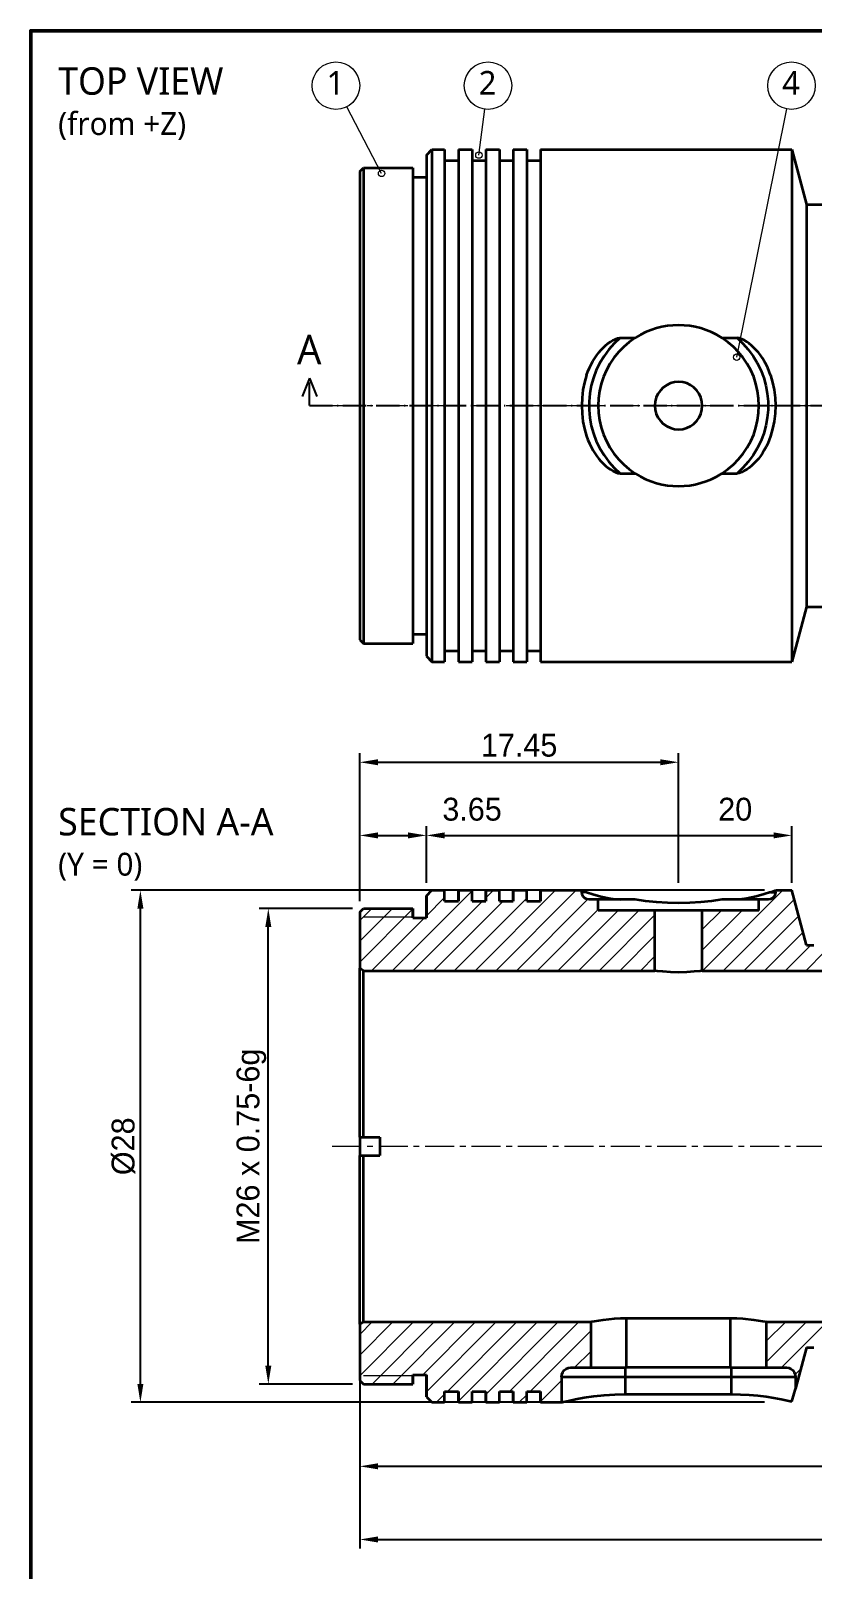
# Model space of a CAD drawing. Header units: millimetres. Extents: x 0 to 420, y 0 to 297.
# Drawn here: x 10 to 95.5, y 118.7 to 287 of the extents above; entities that cross this region are included whole.
import ezdxf

# ---------------------------------------------------------------- set-up
doc = ezdxf.new("R2010")
doc.units = ezdxf.units.MM
doc.linetypes.add('CENTER', pattern=[5.08, 3.175, -0.635, 0.635, -0.635])
doc.linetypes.add('DASHDOT', pattern=[3.556, 2.54, -0.508, 0, -0.508])
for name, color, linetype, lineweight in [('BORDER', 7, 'Continuous', 50), ('CENTER', 1, 'CENTER', 13), ('CUTLINE', 1, 'DASHDOT', 25), ('DIM', 5, 'Continuous', 13), ('HATCH', 8, 'Continuous', 9), ('TEXT', 7, 'Continuous', 18), ('VISIBLE', 7, 'Continuous', 35)]:
    doc.layers.add(name, color=color, linetype=linetype, lineweight=lineweight)
doc.styles.add('OpenSans', font='OpenSans-Regular.ttf')
doc.dimstyles.new('FK', dxfattribs={"dimtxt": 2.5, "dimasz": 2, "dimexe": 1, "dimexo": 0.8, "dimgap": 0.6, "dimtad": 1, "dimdec": 3, "dimlfac": 0.5, "dimdsep": 46, "dimcen": 2.5, "dimclrd": 5, "dimclre": 5, "dimclrt": 7, "dimazin": 3, "dimtfac": 1, "dimtmove": 0, "dimatfit": 3})

msp = doc.modelspace()

# ---------------------------------------------------------------- linework, layer by layer
at = {"layer": 'BORDER'}
msp.add_lwpolyline([(10, 10), (410, 10), (410, 287), (10, 287)], close=True, dxfattribs=at)
at = {"layer": 'CENTER'}
for p, q in [((43, 246), (182.4, 246)), ((43, 165), (182.4, 165))]:
    msp.add_line(p, q, dxfattribs=at)
at = {"layer": 'CUTLINE'}
for p, q in [((40.5, 249), (39.7, 247)), ((40.5, 246), (40.5, 249)), ((40.5, 249), (41.3, 247)), ((40.5, 246), (184.9, 246))]:
    msp.add_line(p, q, dxfattribs=at)
at = {"layer": 'DIM'}
for p, q in [((48.4, 271.4), (44.601, 278.694)), ((59.05, 273.4), (59.7108, 278.4222)), ((87.26, 251.3), (92.7451, 278.4515))]:
    msp.add_line(p, q, dxfattribs=at)
for centre, radius in [((43.4, 281), 2.6), ((60.05, 281), 2.6), ((93.26, 281), 2.6), ((59.05, 273.4), 0.35), ((48.4, 271.4), 0.35), ((87.26, 251.3), 0.35)]:
    msp.add_circle(centre, radius, dxfattribs=at)
at = {"layer": 'HATCH'}
for p, q in [((49.5706, 184.2), (58.3, 192.9294)), ((53.3, 190.1922), (55.3, 192.1922)), ((56.3588, 184.2), (64.3, 192.1412)), ((58.6215, 184.2), (67.4215, 193)), ((59.8, 192.1667), (60.6333, 193)), ((60.8843, 184.2), (69.6843, 193)), ((62.8, 192.904), (62.896, 193)), ((63.147, 184.2), (70.9724, 192.0254)), ((83.5117, 184.2), (92.3117, 193)), ((85.7744, 184.2), (93.5683, 191.9939)), ((46, 187.4177), (49.5823, 191)), ((46, 189.6804), (47.3196, 191)), ((46, 185.1549), (51.8, 190.9549)), ((51.8333, 184.2), (59.4333, 191.8)), ((54.096, 184.2), (61.696, 191.8)), ((65.4098, 184.2), (72.1, 190.8902)), ((67.6725, 184.2), (74.2725, 190.8)), ((69.9352, 184.2), (76.5352, 190.8)), ((72.198, 184.2), (78.3, 190.302)), ((83.5, 186.4511), (87.8489, 190.8)), ((83.5, 188.7138), (85.5862, 190.8)), ((88.0372, 184.2), (94.0447, 190.2075)), ((46.4, 190.0799), (51.8, 190.0799)), ((47.3078, 184.2), (53.0877, 189.9799)), ((74.4607, 184.2), (78.3, 188.0393)), ((90.2999, 184.2), (94.521, 188.4211)), ((92.5627, 184.2), (95.3627, 187)), ((76.7235, 184.2), (78.3, 185.7765)), ((94.8254, 184.2), (96.9254, 186.3)), ((46, 139.9001), (51.8999, 145.8)), ((46, 142.1628), (49.6372, 145.8)), ((46, 144.4256), (47.3744, 145.8)), ((47.3627, 139), (54.1627, 145.8)), ((49.6254, 139), (56.4254, 145.8)), ((52.9082, 140.0201), (58.6881, 145.8)), ((53.3, 138.1491), (60.9509, 145.8)), ((55.6136, 138.2), (63.2136, 145.8)), ((56.8, 137.1236), (65.4764, 145.8)), ((59.8, 137.8609), (67.7391, 145.8)), ((62.4018, 138.2), (70.0018, 145.8)), ((64.6646, 138.2), (71.3, 144.8354)), ((90.5, 141.408), (94.892, 145.8)), ((90.5, 143.6707), (92.6293, 145.8)), ((92.1547, 140.8), (97.1547, 145.8)), ((69.5273, 140.8), (71.3, 142.5727)), ((46.4, 139.9201), (51.8, 139.9201)), ((93.6531, 140.0356), (94.2755, 140.658)), ((65.8, 137.0727), (68.1, 139.3727)), ((54.4136, 137), (55.3, 137.8864)), ((61.2018, 137), (61.3, 137.0982)), ((63.4646, 137), (64.3, 137.8354)), ((67.9901, 137), (68.1, 137.1099))]:
    msp.add_line(p, q, dxfattribs=at)
at = {"layer": 'VISIBLE'}
for points in [[(53.3, 273.4), (53.9, 274)], [(53.3, 273.4), (53.3, 272.713), (53.3, 270.6865), (53.3, 267.4222), (53.3, 263.0836), (53.3, 257.8884), (53.3, 252.0971), (53.3, 246), (53.3, 239.9029), (53.3, 234.1116), (53.3, 228.9164), (53.3, 224.5778), (53.3, 221.3135), (53.3, 219.287), (53.3, 218.6)], [(53.9, 274), (53.9, 273.298), (53.9, 271.2271), (53.9, 267.8913), (53.9, 263.4577), (53.9, 258.1487), (53.9, 252.2306), (53.9, 246), (53.9, 239.7694), (53.9, 233.8513), (53.9, 228.5423), (53.9, 224.1087), (53.9, 220.7729), (53.9, 218.702), (53.9, 218)], [(53.9, 274), (55.3, 274)], [(55.3, 274), (55.3, 273.298), (55.3, 271.2271), (55.3, 267.8913), (55.3, 263.4577), (55.3, 258.1487), (55.3, 252.2306), (55.3, 246), (55.3, 239.7694), (55.3, 233.8513), (55.3, 228.5423), (55.3, 224.1087), (55.3, 220.7729), (55.3, 218.702), (55.3, 218)], [(55.3, 272.8), (56.8, 272.8)], [(56.8, 274), (56.8, 273.298), (56.8, 271.2271), (56.8, 267.8913), (56.8, 263.4577), (56.8, 258.1487), (56.8, 252.2306), (56.8, 246), (56.8, 239.7694), (56.8, 233.8513), (56.8, 228.5423), (56.8, 224.1087), (56.8, 220.7729), (56.8, 218.702), (56.8, 218)], [(56.8, 274), (58.3, 274)], [(58.3, 274), (58.3, 273.298), (58.3, 271.2271), (58.3, 267.8913), (58.3, 263.4577), (58.3, 258.1487), (58.3, 252.2306), (58.3, 246), (58.3, 239.7694), (58.3, 233.8513), (58.3, 228.5423), (58.3, 224.1087), (58.3, 220.7729), (58.3, 218.702), (58.3, 218)], [(58.3, 272.8), (59.8, 272.8)], [(59.8, 274), (59.8, 273.298), (59.8, 271.2271), (59.8, 267.8913), (59.8, 263.4577), (59.8, 258.1487), (59.8, 252.2306), (59.8, 246), (59.8, 239.7694), (59.8, 233.8513), (59.8, 228.5423), (59.8, 224.1087), (59.8, 220.7729), (59.8, 218.702), (59.8, 218)], [(59.8, 274), (61.3, 274)], [(61.3, 274), (61.3, 273.298), (61.3, 271.2271), (61.3, 267.8913), (61.3, 263.4577), (61.3, 258.1487), (61.3, 252.2306), (61.3, 246), (61.3, 239.7694), (61.3, 233.8513), (61.3, 228.5423), (61.3, 224.1087), (61.3, 220.7729), (61.3, 218.702), (61.3, 218)], [(61.3, 272.8), (62.8, 272.8)], [(62.8, 274), (64.3, 274)], [(62.8, 274), (62.8, 273.298), (62.8, 271.2271), (62.8, 267.8913), (62.8, 263.4577), (62.8, 258.1487), (62.8, 252.2306), (62.8, 246), (62.8, 239.7694), (62.8, 233.8513), (62.8, 228.5423), (62.8, 224.1087), (62.8, 220.7729), (62.8, 218.702), (62.8, 218)], [(64.3, 274), (64.3, 273.298), (64.3, 271.2271), (64.3, 267.8913), (64.3, 263.4577), (64.3, 258.1487), (64.3, 252.2306), (64.3, 246), (64.3, 239.7694), (64.3, 233.8513), (64.3, 228.5423), (64.3, 224.1087), (64.3, 220.7729), (64.3, 218.702), (64.3, 218)], [(64.3, 272.8), (65.8, 272.8)], [(65.8, 274), (65.8, 273.298), (65.8, 271.2271), (65.8, 267.8913), (65.8, 263.4577), (65.8, 258.1487), (65.8, 252.2306), (65.8, 246), (65.8, 239.7694), (65.8, 233.8513), (65.8, 228.5423), (65.8, 224.1087), (65.8, 220.7729), (65.8, 218.702), (65.8, 218)], [(65.8, 274), (93.3, 274)], [(93.3, 274), (93.3, 273.298), (93.3, 271.2271), (93.3, 267.8913), (93.3, 263.4577), (93.3, 258.1487), (93.3, 252.2306), (93.3, 246), (93.3, 239.7694), (93.3, 233.8513), (93.3, 228.5423), (93.3, 224.1087), (93.3, 220.7729), (93.3, 218.702), (93.3, 218)], [(93.3, 274), (94.9, 268)], [(46, 271.6), (46.4, 272)], [(46, 271.6), (46, 270.9582), (46, 269.0648), (46, 266.0149), (46, 261.9613), (46, 257.1074), (46, 251.6965), (46, 246), (46, 240.3035), (46, 234.8926), (46, 230.0387), (46, 225.9851), (46, 222.9352), (46, 221.0418), (46, 220.4)], [(46.4, 272), (46.4, 271.3481), (46.4, 269.4252), (46.4, 266.3276), (46.4, 262.2107), (46.4, 257.281), (46.4, 251.7855), (46.4, 246), (46.4, 240.2145), (46.4, 234.719), (46.4, 229.7893), (46.4, 225.6724), (46.4, 222.5748), (46.4, 220.6519), (46.4, 220)], [(46.4, 272), (51.8, 272)], [(51.8, 272), (51.8, 271.3481), (51.8, 269.4252), (51.8, 266.3276), (51.8, 262.2107), (51.8, 257.281), (51.8, 251.7855), (51.8, 246), (51.8, 240.2145), (51.8, 234.719), (51.8, 229.7893), (51.8, 225.6724), (51.8, 222.5748), (51.8, 220.6519), (51.8, 220)], [(51.8, 270.9799), (53.3, 270.9799)], [(94.9, 268), (94.9, 267.4484), (94.9, 265.8213), (94.9, 263.2003), (94.9, 259.7168), (94.9, 255.5454), (94.9, 250.8955), (94.9, 246), (94.9, 241.1045), (94.9, 236.4546), (94.9, 232.2832), (94.9, 228.7997), (94.9, 226.1787), (94.9, 224.5516), (94.9, 224)], [(94.9, 268), (155.1, 268)], [(85.6371, 253.4162), (85.0789, 253.7445), (84.5065, 254.027), (83.9223, 254.2647), (83.3284, 254.4583), (82.7269, 254.6083), (82.1198, 254.715), (81.5091, 254.7789), (80.8964, 254.8), (80.2842, 254.7784), (79.6744, 254.7142), (79.0687, 254.6073), (78.4685, 254.4574), (77.8758, 254.264), (77.2925, 254.0266), (76.7207, 253.7443), (76.1629, 253.4162)], [(70.8402, 249.3407), (70.9854, 249.7452), (71.147, 250.1336), (71.324, 250.5051), (71.5155, 250.8589), (71.7206, 251.1942), (71.9382, 251.5106), (72.1671, 251.8075), (72.4064, 252.0845), (72.6548, 252.341), (72.9112, 252.5765), (73.1743, 252.7901), (73.4425, 252.9804), (73.7137, 253.1451), (73.9849, 253.2799), (74.25, 253.3765), (74.4938, 253.4162)], [(74.4938, 253.4162), (73.8507, 252.8079), (73.2652, 252.1441), (72.742, 251.4302), (72.2853, 250.6719), (71.8989, 249.8756), (71.5859, 249.0476), (71.3489, 248.1948), (71.1899, 247.3241), (71.11, 246.4426), (71.11, 245.5574), (71.1899, 244.6759), (71.3489, 243.8052), (71.5859, 242.9524), (71.8989, 242.1244), (72.2853, 241.328), (72.742, 240.5698), (73.2652, 239.8559), (73.8507, 239.1921), (74.4938, 238.5838)], [(76.1629, 253.4162), (75.5077, 252.9544), (74.8972, 252.4348), (74.3366, 251.8619), (73.8304, 251.2403), (73.3829, 250.5752), (72.9977, 249.8722), (72.6781, 249.137), (72.4268, 248.3758), (72.2457, 247.5949), (72.1365, 246.8008), (72.1, 246), (72.1365, 245.1992), (72.2457, 244.4051), (72.4268, 243.6242), (72.6781, 242.863), (72.9977, 242.1278), (73.3829, 241.4248), (73.8304, 240.7597), (74.3366, 240.1381), (74.8972, 239.5652), (75.5077, 239.0456), (76.1629, 238.5838)], [(74.4938, 253.4162), (76.1629, 253.4162)], [(89.7, 246), (89.6635, 246.8008), (89.5543, 247.5949), (89.3732, 248.3758), (89.1219, 249.137), (88.8023, 249.8722), (88.4171, 250.5752), (87.9696, 251.2403), (87.4634, 251.8619), (86.9028, 252.4348), (86.2923, 252.9544), (85.6371, 253.4162)], [(85.6371, 253.4162), (87.3062, 253.4162)], [(87.3062, 253.4162), (87.9493, 252.8079), (88.5348, 252.1441), (89.058, 251.4302), (89.5147, 250.6719), (89.9011, 249.8756), (90.2141, 249.0476), (90.4511, 248.1948), (90.6101, 247.3241), (90.69, 246.4426), (90.69, 245.5574), (90.6101, 244.6759), (90.4511, 243.8052), (90.2141, 242.9524), (89.9011, 242.1244), (89.5147, 241.328), (89.058, 240.5698), (88.5348, 239.8559), (87.9493, 239.1921), (87.3062, 238.5838)], [(90.9598, 249.3407), (90.8146, 249.7452), (90.653, 250.1336), (90.476, 250.5051), (90.2845, 250.8589), (90.0794, 251.1942), (89.8618, 251.5106), (89.6329, 251.8075), (89.3936, 252.0845), (89.1452, 252.341), (88.8888, 252.5765), (88.6257, 252.7901), (88.3575, 252.9804), (88.0863, 253.1451), (87.8151, 253.2799), (87.55, 253.3765), (87.3062, 253.4162)], [(70.8402, 249.3407), (70.6101, 248.5452), (70.44, 247.717), (70.3354, 246.865), (70.3, 246.0004), (70.3353, 245.1357), (70.4399, 244.2835), (70.61, 243.4551), (70.8402, 242.6593)], [(70.8402, 249.3407), (70.7896, 249.1844)], [(90.9598, 249.3407), (91.19, 248.5449), (91.3601, 247.7164), (91.4647, 246.8648), (91.5, 246.0001), (91.4647, 245.1353), (91.3601, 244.2836), (91.19, 243.4551), (90.9598, 242.6593)], [(83.5, 246), (83.4605, 246.4515), (83.3432, 246.8893), (83.1517, 247.3), (82.8917, 247.6712), (82.5712, 247.9917), (82.2, 248.2517), (81.7893, 248.4432), (81.3515, 248.5605), (80.9, 248.6), (80.4485, 248.5605), (80.0107, 248.4432), (79.6, 248.2517), (79.2288, 247.9917), (78.9083, 247.6712), (78.6483, 247.3), (78.4568, 246.8893), (78.3395, 246.4515), (78.3, 246), (78.3395, 245.5485), (78.4568, 245.1107), (78.6483, 244.7), (78.9083, 244.3288), (79.2288, 244.0083), (79.6, 243.7483), (80.0107, 243.5568), (80.4485, 243.4395), (80.9, 243.4), (81.3515, 243.4395), (81.7893, 243.5568), (82.2, 243.7483), (82.5712, 244.0083), (82.8917, 244.3288), (83.1517, 244.7), (83.3432, 245.1107), (83.4605, 245.5485), (83.5, 246)], [(83.4949, 246.163), (83.4948, 246.1637)], [(85.6371, 238.5838), (86.2923, 239.0456), (86.9028, 239.5652), (87.4634, 240.1381), (87.9696, 240.7597), (88.4171, 241.4248), (88.8023, 242.1278), (89.1219, 242.863), (89.3732, 243.6242), (89.5543, 244.4051), (89.6635, 245.1992), (89.7, 246)], [(70.7896, 242.8156), (70.8402, 242.6593)], [(70.8402, 242.6593), (70.9854, 242.2548), (71.147, 241.8664), (71.324, 241.4949), (71.5155, 241.1411), (71.7206, 240.8058), (71.9382, 240.4894), (72.1671, 240.1925), (72.4064, 239.9155), (72.6548, 239.659), (72.9112, 239.4235), (73.1743, 239.2099), (73.4425, 239.0196), (73.7137, 238.8549), (73.9849, 238.7201), (74.25, 238.6235), (74.4938, 238.5838)], [(90.9598, 242.6593), (90.8146, 242.2548), (90.653, 241.8664), (90.476, 241.4949), (90.2845, 241.1411), (90.0794, 240.8058), (89.8618, 240.4894), (89.6329, 240.1925), (89.3936, 239.9155), (89.1452, 239.659), (88.8888, 239.4235), (88.6257, 239.2099), (88.3575, 239.0196), (88.0863, 238.8549), (87.8151, 238.7201), (87.55, 238.6235), (87.3062, 238.5838)], [(74.4938, 238.5838), (76.1629, 238.5838)], [(76.1629, 238.5838), (76.7229, 238.2546), (77.2959, 237.9719), (77.8796, 237.7346), (78.4729, 237.5413), (79.0737, 237.3916), (79.6802, 237.285), (80.2903, 237.2211), (80.9023, 237.2), (81.5142, 237.2215), (82.1243, 237.2856), (82.7307, 237.3925), (83.3315, 237.5426), (83.9247, 237.7362), (84.5082, 237.9737), (85.0797, 238.256), (85.6371, 238.5838)], [(85.6371, 238.5838), (87.3062, 238.5838)], [(94.9, 224), (93.3, 218)], [(94.9, 224), (155.1, 224)], [(51.8, 221.0201), (53.3, 221.0201)], [(46, 220.4), (46.4, 220)], [(46.4, 220), (51.8, 220)], [(55.3, 219.2), (56.8, 219.2)], [(58.3, 219.2), (59.8, 219.2)], [(61.3, 219.2), (62.8, 219.2)], [(64.3, 219.2), (65.8, 219.2)], [(53.3, 218.6), (53.9, 218)], [(53.9, 218), (55.3, 218)], [(56.8, 218), (58.3, 218)], [(59.8, 218), (61.3, 218)], [(62.8, 218), (64.3, 218)], [(65.8, 218), (93.3, 218)], [(53.3, 192.4), (53.9, 193)], [(53.3, 192.4), (53.3, 189.9799)], [(53.3, 189.9799), (53.3, 190.309), (53.3, 190.6149), (53.3, 190.8974), (53.3, 191.1562), (53.3, 191.391), (53.3, 191.6018), (53.3, 191.7881), (53.3, 191.95), (53.3, 192.0873), (53.3, 192.1997), (53.3, 192.2873), (53.3, 192.3499), (53.3, 192.3875), (53.3, 192.4)], [(53.9, 193), (55.3, 193)], [(55.3, 191.8), (55.3, 193)], [(55.3, 191.8), (55.3, 191.9643), (55.3, 192.1167), (55.3, 192.2571), (55.3, 192.3856), (55.3, 192.502), (55.3, 192.6063), (55.3, 192.6984), (55.3, 192.7783), (55.3, 192.846), (55.3, 192.9014), (55.3, 192.9445), (55.3, 192.9753), (55.3, 192.9938), (55.3, 193)], [(56.8, 193), (58.3, 193)], [(56.8, 193), (56.8, 191.8)], [(56.8, 191.8), (56.8, 191.9643), (56.8, 192.1167), (56.8, 192.2571), (56.8, 192.3856), (56.8, 192.502), (56.8, 192.6063), (56.8, 192.6984), (56.8, 192.7783), (56.8, 192.846), (56.8, 192.9014), (56.8, 192.9445), (56.8, 192.9753), (56.8, 192.9938), (56.8, 193)], [(58.3, 191.8), (58.3, 193)], [(58.3, 191.8), (58.3, 191.9643), (58.3, 192.1167), (58.3, 192.2571), (58.3, 192.3856), (58.3, 192.502), (58.3, 192.6063), (58.3, 192.6984), (58.3, 192.7783), (58.3, 192.846), (58.3, 192.9014), (58.3, 192.9445), (58.3, 192.9753), (58.3, 192.9938), (58.3, 193)], [(59.8, 193), (61.3, 193)], [(59.8, 193), (59.8, 191.8)], [(59.8, 191.8), (59.8, 191.9643), (59.8, 192.1167), (59.8, 192.2571), (59.8, 192.3856), (59.8, 192.502), (59.8, 192.6063), (59.8, 192.6984), (59.8, 192.7783), (59.8, 192.846), (59.8, 192.9014), (59.8, 192.9445), (59.8, 192.9753), (59.8, 192.9938), (59.8, 193)], [(61.3, 191.8), (61.3, 193)], [(61.3, 191.8), (61.3, 191.9643), (61.3, 192.1167), (61.3, 192.2571), (61.3, 192.3856), (61.3, 192.502), (61.3, 192.6063), (61.3, 192.6984), (61.3, 192.7783), (61.3, 192.846), (61.3, 192.9014), (61.3, 192.9445), (61.3, 192.9753), (61.3, 192.9938), (61.3, 193)], [(62.8, 193), (64.3, 193)], [(62.8, 193), (62.8, 191.8)], [(62.8, 191.8), (62.8, 191.9643), (62.8, 192.1167), (62.8, 192.2571), (62.8, 192.3856), (62.8, 192.502), (62.8, 192.6063), (62.8, 192.6984), (62.8, 192.7783), (62.8, 192.846), (62.8, 192.9014), (62.8, 192.9445), (62.8, 192.9753), (62.8, 192.9938), (62.8, 193)], [(64.3, 191.8), (64.3, 193)], [(64.3, 191.8), (64.3, 191.9643), (64.3, 192.1167), (64.3, 192.2571), (64.3, 192.3856), (64.3, 192.502), (64.3, 192.6063), (64.3, 192.6984), (64.3, 192.7783), (64.3, 192.846), (64.3, 192.9014), (64.3, 192.9445), (64.3, 192.9753), (64.3, 192.9938), (64.3, 193)], [(65.8, 193), (70.3, 193)], [(65.8, 193), (65.8, 191.8)], [(65.8, 191.8), (65.8, 191.9643), (65.8, 192.1167), (65.8, 192.2571), (65.8, 192.3856), (65.8, 192.502), (65.8, 192.6063), (65.8, 192.6984), (65.8, 192.7783), (65.8, 192.846), (65.8, 192.9014), (65.8, 192.9445), (65.8, 192.9753), (65.8, 192.9938), (65.8, 193)], [(70.3, 192.8), (70.3, 193)], [(70.8402, 192.8), (70.44, 192.9473), (70.3353, 192.9866), (70.3, 193)], [(71.1, 192), (70.8528, 192.0392), (70.6298, 192.1528), (70.4528, 192.3298), (70.3392, 192.5528), (70.3, 192.8)], [(70.8402, 192.8), (70.7663, 192.8), (70.6978, 192.8), (70.6346, 192.8), (70.5768, 192.8), (70.5244, 192.8), (70.4774, 192.8), (70.4359, 192.8), (70.3999, 192.8), (70.3694, 192.8), (70.3444, 192.8), (70.325, 192.8), (70.3111, 192.8), (70.3028, 192.8), (70.3, 192.8)], [(70.8402, 192.8), (71.5155, 192.5752), (72.4064, 192.3309), (73.4425, 192.1159), (73.9849, 192.0371), (74.4938, 192)], [(72.1, 192), (71.1, 192)], [(72.1, 190.8), (72.1, 192)], [(76.1629, 192), (75.6445, 192), (75.1531, 192), (74.691, 192), (74.2608, 192), (73.8647, 192), (73.5045, 192), (73.1823, 192), (72.8996, 192), (72.6579, 192), (72.4584, 192), (72.3022, 192), (72.1901, 192), (72.1225, 192), (72.1, 192)], [(85.6371, 192), (84.5065, 191.8247), (83.3284, 191.6919), (82.1198, 191.6092), (80.8964, 191.5812), (79.6744, 191.6094), (78.4685, 191.6922), (77.2925, 191.8249), (76.1629, 192)], [(89.7, 192), (89.6775, 192), (89.6099, 192), (89.4978, 192), (89.3416, 192), (89.1421, 192), (88.9004, 192), (88.6177, 192), (88.2955, 192), (87.9353, 192), (87.5392, 192), (87.109, 192), (86.6469, 192), (86.1555, 192), (85.6371, 192)], [(90.9598, 192.8), (90.2845, 192.5752), (89.3936, 192.3309), (88.3575, 192.1159), (87.8151, 192.0371), (87.3062, 192)], [(90.7, 192), (89.7, 192)], [(89.7, 190.8), (89.7, 192)], [(91.5, 192.8), (91.4608, 192.5528), (91.3472, 192.3298), (91.1702, 192.1528), (90.9472, 192.0392), (90.7, 192)], [(90.9598, 192.8), (91.3601, 192.9473), (91.4647, 192.9866), (91.5, 193)], [(90.9598, 192.8), (91.0337, 192.8), (91.1022, 192.8), (91.1654, 192.8), (91.2232, 192.8), (91.2756, 192.8), (91.3226, 192.8), (91.3641, 192.8), (91.4001, 192.8), (91.4306, 192.8), (91.4556, 192.8), (91.475, 192.8), (91.4889, 192.8), (91.4972, 192.8), (91.5, 192.8)], [(91.5, 193), (93.3, 193)], [(91.5, 192.8), (91.5, 193)], [(94.9, 187), (93.3, 193)], [(46, 190.6), (46.4, 191)], [(46, 190.6), (46, 184.4667)], [(46.4, 191), (51.8, 191)], [(51.8, 189.9799), (51.8, 191)], [(51.8, 191), (51.8, 190.9948), (51.8, 190.979), (51.8, 190.9529), (51.8, 190.9162), (51.8, 190.8691), (51.8, 190.8116), (51.8, 190.7437), (51.8, 190.6654), (51.8, 190.5768), (51.8, 190.4779), (51.8, 190.3687), (51.8, 190.2492), (51.8, 190.1196), (51.8, 189.9799)], [(55.3, 191.8), (56.8, 191.8)], [(58.3, 191.8), (59.8, 191.8)], [(61.3, 191.8), (62.8, 191.8)], [(64.3, 191.8), (65.8, 191.8)], [(78.3, 190.8), (72.1, 190.8)], [(78.3, 184.2), (78.3, 190.8)], [(83.5, 190.8), (83.4348, 190.8), (83.2425, 190.8), (82.9328, 190.8), (82.5211, 190.8), (82.0281, 190.8), (81.4786, 190.8), (80.9, 190.8), (80.3214, 190.8), (79.7719, 190.8), (79.2789, 190.8), (78.8672, 190.8), (78.5575, 190.8), (78.3652, 190.8), (78.3, 190.8)], [(89.7, 190.8), (83.5, 190.8)], [(83.5, 184.2), (83.5, 190.8)], [(51.8, 189.9799), (53.3, 189.9799)], [(94.9, 187), (95.7, 187)], [(46, 166), (46, 168.0999), (46, 170.1633), (46, 172.1659), (46, 174.0843), (46, 175.8957), (46, 177.5789), (46, 179.1141), (46, 180.4833), (46, 181.6702), (46, 182.661), (46, 183.444), (46, 184.0099), (46, 184.3521), (46, 184.4667)], [(46.4, 184.2), (46, 184.4667)], [(46.4, 184.2), (78.3, 184.2)], [(46.4, 166), (46.4, 168.07), (46.4, 170.1039), (46.4, 172.0778), (46.4, 173.9685), (46.4, 175.7538), (46.4, 177.4126), (46.4, 178.9255), (46.4, 180.2747), (46.4, 181.4444), (46.4, 182.4207), (46.4, 183.1922), (46.4, 183.7499), (46.4, 184.0871), (46.4, 184.2)], [(83.5, 184.2), (83.4834, 184.1978), (83.4348, 184.1913), (83.2506, 184.1678), (82.6184, 184.1006), (81.7989, 184.0444), (80.9007, 184.0231), (80.0022, 184.0443), (79.1825, 184.1005), (78.5518, 184.1675), (78.3652, 184.1913), (78.3164, 184.1978), (78.3, 184.2)], [(83.5, 184.2), (164.2, 184.2)], [(46, 166), (46, 164)], [(46, 166), (46.0288, 166), (46.0575, 166), (46.0862, 166), (46.1149, 166), (46.1435, 166), (46.1721, 166), (46.2007, 166), (46.2292, 166), (46.2578, 166), (46.2863, 166), (46.3148, 166), (46.3432, 166), (46.3716, 166), (46.4, 166)], [(46.4, 166), (48.2, 166)], [(48.2, 166), (48.2, 165.8572), (48.2, 165.7144), (48.2, 165.5716), (48.2, 165.4287), (48.2, 165.2858), (48.2, 165.1429), (48.2, 165), (48.2, 164.8571), (48.2, 164.7142), (48.2, 164.5713), (48.2, 164.4284), (48.2, 164.2856), (48.2, 164.1428), (48.2, 164)], [(46, 145.5333), (46, 145.6479), (46, 145.9901), (46, 146.556), (46, 147.339), (46, 148.3298), (46, 149.5167), (46, 150.8859), (46, 152.4211), (46, 154.1043), (46, 155.9157), (46, 157.8341), (46, 159.8367), (46, 161.9001), (46, 164)], [(46, 164), (46.0288, 164), (46.0575, 164), (46.0862, 164), (46.1149, 164), (46.1435, 164), (46.1721, 164), (46.2007, 164), (46.2292, 164), (46.2578, 164), (46.2863, 164), (46.3148, 164), (46.3432, 164), (46.3716, 164), (46.4, 164)], [(46.4, 145.8), (46.4, 145.9129), (46.4, 146.2501), (46.4, 146.8078), (46.4, 147.5793), (46.4, 148.5556), (46.4, 149.7253), (46.4, 151.0745), (46.4, 152.5874), (46.4, 154.2462), (46.4, 156.0315), (46.4, 157.9222), (46.4, 159.8961), (46.4, 161.93), (46.4, 164)], [(46.4, 164), (48.2, 164)], [(46.4, 145.8), (46, 145.5333)], [(46, 145.5333), (46, 139.4)], [(46.4, 145.8), (71.3, 145.8)], [(71.3, 145.8), (71.4039, 145.8208), (71.6968, 145.8767), (72.6505, 146.0282), (73.872, 146.1534), (74.53, 146.1883), (75.2, 146.2003)], [(71.3, 145.8), (71.3, 140.8)], [(75.2, 146.2003), (86.6, 146.2003)], [(75.2, 140.8), (75.2, 146.2003)], [(86.6, 146.2003), (87.268, 146.1884), (87.9237, 146.1537), (89.1417, 146.0292), (90.1023, 145.8768), (90.3963, 145.8208), (90.5, 145.8)], [(86.6, 140.8), (86.6, 146.2003)], [(90.5, 145.8), (164.2, 145.8)], [(90.5, 145.8), (90.5, 140.8)], [(94.9, 143), (93.7, 138.5)], [(94.9, 143), (95.7, 143)], [(51.8, 140.0201), (51.8, 139.8804), (51.8, 139.7508), (51.8, 139.6313), (51.8, 139.5221), (51.8, 139.4232), (51.8, 139.3346), (51.8, 139.2563), (51.8, 139.1884), (51.8, 139.1309), (51.8, 139.0838), (51.8, 139.0471), (51.8, 139.021), (51.8, 139.0052), (51.8, 139)], [(51.8, 139), (51.8, 140.0201)], [(51.8, 140.0201), (53.3, 140.0201)], [(53.3, 137.6), (53.3, 137.6125), (53.3, 137.6501), (53.3, 137.7127), (53.3, 137.8003), (53.3, 137.9127), (53.3, 138.05), (53.3, 138.2119), (53.3, 138.3982), (53.3, 138.609), (53.3, 138.8438), (53.3, 139.1026), (53.3, 139.3851), (53.3, 139.691), (53.3, 140.0201)], [(53.3, 140.0201), (53.3, 137.6)], [(68.1, 139.8), (68.1341, 140.0588), (68.234, 140.3), (68.3929, 140.5071), (68.6, 140.666), (68.8412, 140.7659), (69.1, 140.8)], [(68.1, 139.8), (68.1, 137)], [(68.1, 139.8), (68.144, 139.8), (68.2755, 139.8), (68.4928, 139.8), (68.7932, 139.8), (69.1729, 139.8), (69.6272, 139.8), (70.1503, 139.8), (70.7356, 139.8), (71.3758, 139.8), (72.0628, 139.8), (72.788, 139.8), (73.5424, 139.8), (74.3162, 139.8), (75.1, 139.8)], [(69.1, 140.8), (71.3, 140.8)], [(71.3, 140.8), (71.3245, 140.8), (71.3978, 140.8), (71.5189, 140.8), (71.6862, 140.8), (71.8978, 140.8), (72.1509, 140.8), (72.4423, 140.8), (72.7684, 140.8), (73.1251, 140.8), (73.5079, 140.8), (73.9119, 140.8), (74.3322, 140.8), (74.7633, 140.8), (75.2, 140.8)], [(75.1, 139.8), (75.1, 139.912), (75.1, 140.0225), (75.1, 140.1303), (75.1, 140.2339), (75.1, 140.332), (75.1, 140.4235), (75.1, 140.5071), (75.1, 140.5818), (75.1, 140.6467), (75.1, 140.701), (75.1, 140.7439), (75.1, 140.7749), (75.1, 140.7937), (75.1, 140.8)], [(75.1, 139.8), (86.7, 139.8)], [(75.1, 137.8891), (75.1, 139.8)], [(86.6, 140.8), (75.2, 140.8)], [(86.6, 140.8), (87.0367, 140.8), (87.4678, 140.8), (87.8881, 140.8), (88.2921, 140.8), (88.6749, 140.8), (89.0316, 140.8), (89.3577, 140.8), (89.6491, 140.8), (89.9022, 140.8), (90.1138, 140.8), (90.2811, 140.8), (90.4022, 140.8), (90.4755, 140.8), (90.5, 140.8)], [(86.7, 139.8), (86.7, 139.912), (86.7, 140.0225), (86.7, 140.1303), (86.7, 140.2339), (86.7, 140.332), (86.7, 140.4235), (86.7, 140.5071), (86.7, 140.5818), (86.7, 140.6467), (86.7, 140.701), (86.7, 140.7439), (86.7, 140.7749), (86.7, 140.7937), (86.7, 140.8)], [(86.7, 139.8), (87.4838, 139.8), (88.2576, 139.8), (89.012, 139.8), (89.7372, 139.8), (90.4242, 139.8), (91.0644, 139.8), (91.6497, 139.8), (92.1728, 139.8), (92.6271, 139.8), (93.0068, 139.8), (93.3072, 139.8), (93.5245, 139.8), (93.656, 139.8), (93.7, 139.8)], [(86.7, 137.8891), (86.7, 139.8)], [(90.5, 140.8), (92.7, 140.8)], [(92.7, 140.8), (92.9588, 140.7659), (93.2, 140.666), (93.4071, 140.5071), (93.566, 140.3), (93.6659, 140.0588), (93.7, 139.8)], [(93.7, 139.8), (93.7, 138.5)], [(46, 139.4), (46.4, 139)], [(46.4, 139), (51.8, 139)], [(55.3, 137), (55.3, 137.0062), (55.3, 137.0247), (55.3, 137.0555), (55.3, 137.0986), (55.3, 137.154), (55.3, 137.2217), (55.3, 137.3016), (55.3, 137.3937), (55.3, 137.498), (55.3, 137.6144), (55.3, 137.7429), (55.3, 137.8833), (55.3, 138.0357), (55.3, 138.2)], [(55.3, 137), (55.3, 138.2)], [(55.3, 138.2), (56.8, 138.2)], [(56.8, 137), (56.8, 137.0062), (56.8, 137.0247), (56.8, 137.0555), (56.8, 137.0986), (56.8, 137.154), (56.8, 137.2217), (56.8, 137.3016), (56.8, 137.3937), (56.8, 137.498), (56.8, 137.6144), (56.8, 137.7429), (56.8, 137.8833), (56.8, 138.0357), (56.8, 138.2)], [(56.8, 138.2), (56.8, 137)], [(58.3, 137), (58.3, 137.0062), (58.3, 137.0247), (58.3, 137.0555), (58.3, 137.0986), (58.3, 137.154), (58.3, 137.2217), (58.3, 137.3016), (58.3, 137.3937), (58.3, 137.498), (58.3, 137.6144), (58.3, 137.7429), (58.3, 137.8833), (58.3, 138.0357), (58.3, 138.2)], [(58.3, 137), (58.3, 138.2)], [(58.3, 138.2), (59.8, 138.2)], [(59.8, 137), (59.8, 137.0062), (59.8, 137.0247), (59.8, 137.0555), (59.8, 137.0986), (59.8, 137.154), (59.8, 137.2217), (59.8, 137.3016), (59.8, 137.3937), (59.8, 137.498), (59.8, 137.6144), (59.8, 137.7429), (59.8, 137.8833), (59.8, 138.0357), (59.8, 138.2)], [(59.8, 138.2), (59.8, 137)], [(61.3, 137), (61.3, 137.0062), (61.3, 137.0247), (61.3, 137.0555), (61.3, 137.0986), (61.3, 137.154), (61.3, 137.2217), (61.3, 137.3016), (61.3, 137.3937), (61.3, 137.498), (61.3, 137.6144), (61.3, 137.7429), (61.3, 137.8833), (61.3, 138.0357), (61.3, 138.2)], [(61.3, 137), (61.3, 138.2)], [(61.3, 138.2), (62.8, 138.2)], [(62.8, 137), (62.8, 137.0062), (62.8, 137.0247), (62.8, 137.0555), (62.8, 137.0986), (62.8, 137.154), (62.8, 137.2217), (62.8, 137.3016), (62.8, 137.3937), (62.8, 137.498), (62.8, 137.6144), (62.8, 137.7429), (62.8, 137.8833), (62.8, 138.0357), (62.8, 138.2)], [(62.8, 138.2), (62.8, 137)], [(64.3, 137), (64.3, 137.0062), (64.3, 137.0247), (64.3, 137.0555), (64.3, 137.0986), (64.3, 137.154), (64.3, 137.2217), (64.3, 137.3016), (64.3, 137.3937), (64.3, 137.498), (64.3, 137.6144), (64.3, 137.7429), (64.3, 137.8833), (64.3, 138.0357), (64.3, 138.2)], [(64.3, 137), (64.3, 138.2)], [(64.3, 138.2), (65.8, 138.2)], [(65.8, 137), (65.8, 137.0062), (65.8, 137.0247), (65.8, 137.0555), (65.8, 137.0986), (65.8, 137.154), (65.8, 137.2217), (65.8, 137.3016), (65.8, 137.3937), (65.8, 137.498), (65.8, 137.6144), (65.8, 137.7429), (65.8, 137.8833), (65.8, 138.0357), (65.8, 138.2)], [(65.8, 138.2), (65.8, 137)], [(93.3, 137.0973), (93.5495, 137.974), (93.6518, 138.3317), (93.6866, 138.4532), (93.6965, 138.4879), (93.7, 138.5)], [(53.3, 137.6), (53.9, 137)], [(53.9, 137), (55.3, 137)], [(56.8, 137), (58.3, 137)], [(59.8, 137), (61.3, 137)], [(62.8, 137), (64.3, 137)], [(65.8, 137), (68.1, 137)], [(68.1, 137), (68.1498, 137.0124), (68.2968, 137.0486), (68.8464, 137.1772), (69.6331, 137.3434), (70.5763, 137.5143), (71.6281, 137.6677), (72.75, 137.7875), (73.9141, 137.8632), (75.1, 137.8891)], [(75.1, 137.8891), (86.7, 137.8891)], [(86.7, 137.8891), (87.677, 137.8715), (88.6424, 137.8196), (89.5845, 137.7361), (90.4894, 137.6256), (91.3398, 137.495), (92.1136, 137.3539), (93.3, 137.0973)]]:
    msp.add_lwpolyline(points, dxfattribs=at)

# ---------------------------------------------------------------- texts
at = {"layer": 'TEXT', "style": 'OpenSans'}
for s, height, p in [('TOP VIEW', 3, (13, 280)), ('1', 2.6, (42.3795, 280)), ('2', 2.6, (59.0295, 280)), ('4', 2.6, (92.2395, 280)), ('(from +Z)', 2.5, (13, 275.6)), ('A', 3.2, (39.1497, 250.536)), ('SECTION A-A', 3, (13, 199)), ('(Y = 0)', 2.5, (13, 194.6))]:
    msp.add_text(s, height=height, dxfattribs=at).set_placement(p)

# ---------------------------------------------------------------- dimensions: what is measured, and where the dimension line sits
at = {"layer": 'DIM'}
for base, p1, p2 in [((46, 207), (46, 191), (80.9, 193)), ((46, 122), (46, 139), (179.4, 156)), ((46, 130), (46, 145.8), (164.2, 145.8))]:
    msp.add_linear_dim(base=base, p1=p1, p2=p2, dimstyle='FK', dxfattribs=at).render()
for base, p1, p2, location in [((46, 199), (46, 191), (53.3, 193), (58.3, 201.85)), ((53.3, 199), (53.3, 193), (93.3, 193), (87.1, 201.85))]:
    msp.add_linear_dim(base=base, p1=p1, p2=p2, location=location, dimstyle='FK', override={"dimtmove": 2}, dxfattribs=at).render()
for base, p1, p2, text in [((22, 137), (91.1, 137), (91.1, 193), '%%c<>'), ((36, 139), (46, 139), (46, 191), 'M26 x 0.75-6g')]:
    msp.add_linear_dim(base=base, p1=p1, p2=p2, angle=90, text=text, dimstyle='FK', dxfattribs=at).render()

doc.saveas('drawing.dxf')
